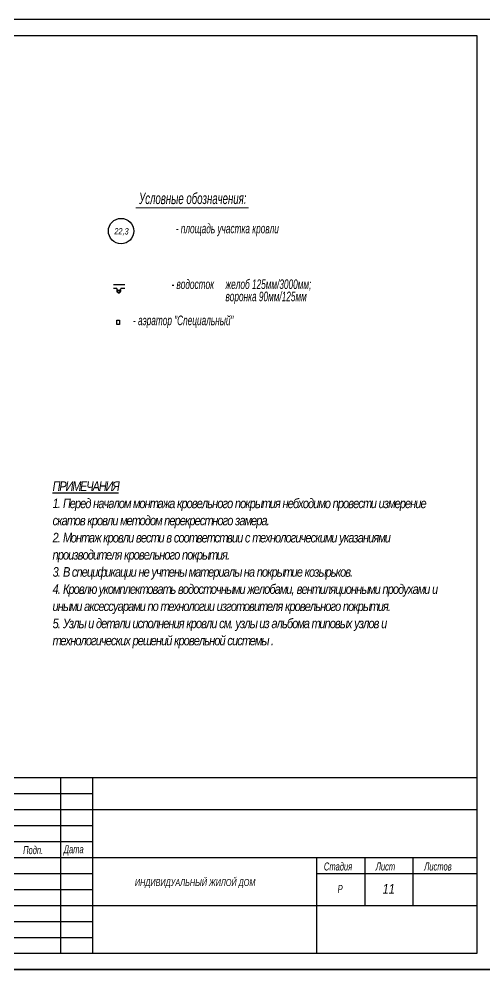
# Model space of a CAD drawing. Header units: millimetres. Extents: x 1582001 to 3303937, y 226471 to 491235.
# Drawn here: x 1735216 to 1749751, y 350400 to 380355 of the extents above; entities that cross this region are included whole.
import ezdxf
from ezdxf.enums import TextEntityAlignment as Align

# ---------------------------------------------------------------- set-up
doc = ezdxf.new("R2010")
doc.units = ezdxf.units.MM
doc.layers.add('Кровля', color=232, linetype='Continuous', lineweight=25)
doc.layers.add('Текст-пояснений', color=135, linetype='Continuous', lineweight=15)
doc.layers.add('Т-Подписи', color=7, linetype='Continuous')
doc.layers.add('Формуляр', color=138, linetype='Continuous')
doc.styles.add('RomanS', font='ARIALNI.TTF', dxfattribs={"width": 0.98, "height": 300})
doc.styles.add('STYLE1', font='ARIALNI.TTF', dxfattribs={"height": 300})

# ---------------------------------------------------------------- blocks, each defined once
blk = doc.blocks.new('площадь кровли')
at = {"layer": 'Кровля', "color": 213}
blk.add_circle((0, 0), 397, dxfattribs=at)
at = {"layer": 'Кровля', "color": 213, "style": 'RomanS'}
blk.add_attdef('NUMBER', text='', height=200, dxfattribs=at).set_placement((0, 0), align=Align.MIDDLE)

msp = doc.modelspace()

# ---------------------------------------------------------------- linework, layer by layer
at = {"layer": 'Кровля'}
for p, q in [((1738158.4, 372064.4), (1738511.7, 372064.4)), ((1738262.3, 371939.4), (1738158.4, 371939.4)), ((1738283.7, 371883.5), (1738367.2, 371882.9)), ((1738514.4, 371939.1), (1738388.8, 371939.1))]:
    msp.add_line(p, q, dxfattribs=at)
for points in [[(1738283.7, 371883.5), (1738262.3, 371939.4)], [(1738367.2, 371882.9), (1738388.8, 371939.1)]]:
    msp.add_lwpolyline(points, dxfattribs=at)
msp.add_lwpolyline([(1738259.1, 370950.5), (1738349.1, 370950.5), (1738349.1, 370811.5), (1738259.1, 370811.5)], close=True, dxfattribs=at)
for radius, start, end in [(62.5, 142.55633, 36.96039), (45, 157.6574, 21.51801)]:
    msp.add_arc((1738325.4, 371866.4), radius, start, end, dxfattribs=at)
at = {"layer": 'Текст-пояснений', "linetype": 'ByBlock'}
msp.add_lwpolyline([(1738853.6, 374462.9), (1742376.2, 374462.9)], dxfattribs=at)
at = {"layer": 'Формуляр', "color": 0}
for p, q in [((1731000.6, 356654.9), (1749500.6, 356654.9)), ((1736500.6, 356654.9), (1736500.6, 351154.9)), ((1737500.6, 356654.9), (1737500.6, 351154.9)), ((1731000.6, 356154.9), (1737500.6, 356154.9)), ((1731000.6, 355654.9), (1749500.6, 355654.9)), ((1731000.6, 355154.9), (1737500.6, 355154.9)), ((1731000.6, 354654.9), (1737500.6, 354654.9)), ((1731000.6, 354154.9), (1749500.6, 354154.9)), ((1744500.6, 354154.9), (1744500.6, 351154.9)), ((1746000.6, 354154.9), (1746000.6, 352654.9)), ((1747500.6, 354154.9), (1747500.6, 352654.9)), ((1731000.6, 353654.9), (1737500.6, 353654.9)), ((1744500.6, 353654.9), (1749500.6, 353654.9)), ((1731000.6, 353154.9), (1737500.6, 353154.9)), ((1731000.6, 352654.9), (1737500.6, 352654.9)), ((1737500.6, 352654.9), (1749500.6, 352654.9)), ((1731000.6, 352154.9), (1737500.6, 352154.9)), ((1731000.6, 351654.9), (1737500.6, 351654.9))]:
    msp.add_line(p, q, dxfattribs=at)
at = {"layer": 'Формуляр'}
for points in [[(1708000.7, 380354.9), (1750000.6, 380354.9), (1750000.6, 350654.9), (1708000.7, 350654.9)], [(1708000.7, 350654.9), (1750000.6, 350654.9), (1750000.6, 320955), (1708000.7, 320955)]]:
    msp.add_lwpolyline(points, close=True, dxfattribs=at)
at = {"layer": 'Формуляр', "color": 0}
msp.add_lwpolyline([(1710000.7, 351154.9), (1710000.7, 379844.8), (1749500.6, 379844.8), (1749500.6, 351154.9)], close=True, dxfattribs=at)

# ---------------------------------------------------------------- block references
ref = msp.add_blockref('площадь кровли', (1738396.7, 373734.5))
ref.add_attrib('NUMBER', '22,3', dxfattribs={"layer": 'Кровля', "color": 213, "height": 200, "style": 'RomanS'}).set_placement((1738408.3, 373710.5), align=Align.MIDDLE)

# ---------------------------------------------------------------- texts
at = {"color": 135, "linetype": 'ByBlock', "insert": (1736258, 365912.2), "char_height": 300, "width": 12519.847, "attachment_point": 1, "line_spacing_factor": 1.071429, "style": 'STYLE1'}
msp.add_mtext('{\\T0.85;\\LПРИМЕЧАНИЯ\\P\\l1. Перед началом монтажа кровельного покрытия небходимо провести измерение скатов кровли методом перекрестного замера.\\P2. Монтаж кровли вести в соответствии с технологическими указаниями производителя кровельного покрытия.\\P3. В спецификации не учтены материалы на покрытие козырьков.\\P4. Кровлю укомплектовать водосточными желобами, вентиляционными продухами и иными аксессуарами по технологии изготовителя кровельного покрытия.\\P5. Узлы и детали исполнения кровли см. узлы из альбома типовых узлов и технологических решений кровельной системы .}', dxfattribs=at)
at = {"layer": 'Т-Подписи', "color": 0, "ltscale": 2, "insert": (1746752.6, 353332.6), "char_height": 300, "width": 1500, "attachment_point": 2, "style": 'STYLE1'}
msp.add_mtext('11', dxfattribs=at)
at = {"layer": 'Текст-пояснений', "linetype": 'ByBlock', "style": 'STYLE1', "width": 0.75}
for s, height, p in [('Условные обозначения:', 350, (1738957.6, 374578.6)), ('- аэратор "Специальный" ', 300, (1738768.3, 370793.2))]:
    msp.add_text(s, height=height, dxfattribs=at).set_placement(p)
for s, p in [('- площадь участка кровли', (1741712.9, 373776.5)), ('- водосток     желоб 125мм/3000мм; ', (1742187.5, 372055.6)), ('воронка 90мм/125мм', (1742924.3, 371654.1))]:
    msp.add_text(s, height=300, dxfattribs=at).set_placement(p, align=Align.MIDDLE)
at = {"layer": 'Формуляр', "color": 0, "style": 'STYLE1', "width": 0.75}
for s, height, p in [('Подп.', 250, (1735339.1, 354266)), ('Дата', 250, (1736607.3, 354293)), ('Стадия', 250, (1744728.9, 353754.2)), ('Лист', 250, (1746347.9, 353754.2)), ('Листов', 250, (1747858.9, 353754.2)), ('ИНДИВИДУАЛЬНЫЙ ЖИЛОЙ ДОМ', 220, (1738827.8, 353269.9)), ('Р', 250, (1745156.6, 353052.1))]:
    msp.add_text(s, height=height, dxfattribs=at).set_placement(p)

doc.saveas('drawing.dxf')
